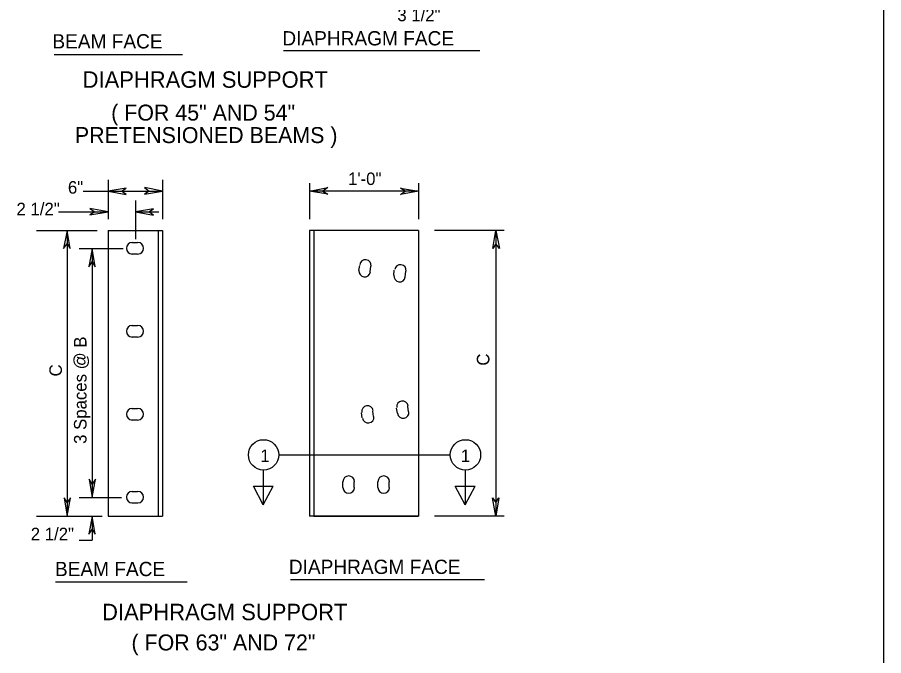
# Model space of a CAD drawing. Extents: x 499999.87 to 500002.82, y 499999.96 to 500001.79.
# Drawn here: x 500002.126 to 500002.783, y 500000.565 to 500001.05 of the extents above; entities that cross this region are included whole.
import ezdxf

# ---------------------------------------------------------------- set-up
doc = ezdxf.new("R2010")
doc.units = 0
doc.layers.add('1', color=7, linetype='Continuous')

msp = doc.modelspace()

# ---------------------------------------------------------------- linework, layer by layer
at = {"layer": '1'}
for p, q in [((500002.78314, 500000), (500002.78314, 500001.75)), ((500002.78314, 500000), (500002.78314, 500001.75)), ((500002.15354, 500001.02165), (500002.25098, 500001.02165)), ((500002.32776, 500001.02461), (500002.47671, 500001.02461)), ((500002.19455, 500000.92651), (500002.19455, 500000.89665)), ((500002.23589, 500000.92651), (500002.23589, 500000.89665)), ((500002.34744, 500000.92388), (500002.34744, 500000.89665)), ((500002.43012, 500000.92388), (500002.43012, 500000.89665)), ((500002.17552, 500000.91798), (500002.23589, 500000.91798)), ((500002.43012, 500000.91798), (500002.34744, 500000.91798)), ((500002.21522, 500000.91076), (500002.21522, 500000.88156)), ((500002.15682, 500000.90223), (500002.19455, 500000.90223)), ((500002.21522, 500000.90223), (500002.23294, 500000.90223)), ((500002.14009, 500000.88812), (500002.18635, 500000.88812)), ((500002.16339, 500000.88812), (500002.16339, 500000.67126)), ((500002.19455, 500000.88812), (500002.23589, 500000.88812)), ((500002.19455, 500000.88812), (500002.19455, 500000.67126)), ((500002.23261, 500000.88812), (500002.23261, 500000.67126)), ((500002.23589, 500000.88812), (500002.23589, 500000.67126)), ((500002.43012, 500000.88812), (500002.34744, 500000.88812)), ((500002.34744, 500000.88812), (500002.34744, 500000.67126)), ((500002.35072, 500000.88812), (500002.35072, 500000.67126)), ((500002.43012, 500000.88812), (500002.43012, 500000.67126)), ((500002.49508, 500000.88812), (500002.44226, 500000.88812)), ((500002.48885, 500000.88812), (500002.48885, 500000.67126)), ((500002.21686, 500000.87861), (500002.2126, 500000.87861)), ((500002.17257, 500000.87434), (500002.20604, 500000.87434)), ((500002.18241, 500000.87434), (500002.18241, 500000.68537)), ((500002.21686, 500000.87008), (500002.2126, 500000.87008)), ((500002.38484, 500000.85761), (500002.3855, 500000.86155)), ((500002.39337, 500000.85663), (500002.39403, 500000.86089)), ((500002.41142, 500000.854), (500002.41175, 500000.85794)), ((500002.41995, 500000.85269), (500002.4206, 500000.85728)), ((500002.21686, 500000.81562), (500002.2126, 500000.81562)), ((500002.21686, 500000.80709), (500002.2126, 500000.80709)), ((500002.21686, 500000.75262), (500002.2126, 500000.75262)), ((500002.396, 500000.74672), (500002.39534, 500000.75098)), ((500002.41404, 500000.74934), (500002.41339, 500000.75328)), ((500002.42257, 500000.75033), (500002.42192, 500000.75459)), ((500002.21686, 500000.74409), (500002.2126, 500000.74409)), ((500002.38747, 500000.74573), (500002.38681, 500000.74967)), ((500002.45407, 500000.71752), (500002.32382, 500000.71752)), ((500002.31234, 500000.70604), (500002.31234, 500000.67979)), ((500002.46555, 500000.70604), (500002.46555, 500000.67979)), ((500002.31234, 500000.67979), (500002.30479, 500000.6939)), ((500002.30479, 500000.6939), (500002.31988, 500000.6939)), ((500002.31234, 500000.67979), (500002.31988, 500000.6939)), ((500002.3727, 500000.69291), (500002.3727, 500000.69718)), ((500002.38123, 500000.69291), (500002.38123, 500000.69718)), ((500002.39928, 500000.69291), (500002.39928, 500000.69718)), ((500002.40781, 500000.69291), (500002.40781, 500000.69718)), ((500002.46555, 500000.67979), (500002.45801, 500000.6939)), ((500002.45801, 500000.6939), (500002.4731, 500000.6939)), ((500002.46555, 500000.67979), (500002.4731, 500000.6939)), ((500002.17257, 500000.68537), (500002.20472, 500000.68537)), ((500002.21686, 500000.68963), (500002.2126, 500000.68963)), ((500002.21686, 500000.6811), (500002.2126, 500000.6811)), ((500002.14009, 500000.67126), (500002.18996, 500000.67126)), ((500002.18241, 500000.67126), (500002.18241, 500000.65289)), ((500002.19455, 500000.67126), (500002.23589, 500000.67126)), ((500002.43012, 500000.67126), (500002.34744, 500000.67126)), ((500002.35072, 500000.67126), (500002.43012, 500000.67126)), ((500002.49508, 500000.67126), (500002.44226, 500000.67126)), ((500002.17257, 500000.65289), (500002.18241, 500000.65289)), ((500002.15453, 500000.62139), (500002.25459, 500000.62139)), ((500002.33301, 500000.62303), (500002.48031, 500000.62303))]:
    msp.add_line(p, q, dxfattribs=at)
for points in [[(500002.19455, 500000.91798), (500002.20833, 500000.91535), (500002.20472, 500000.91798), (500002.20833, 500000.92028)], [(500002.23589, 500000.91798), (500002.22211, 500000.9206), (500002.22572, 500000.91798), (500002.22211, 500000.91568)], [(500002.34744, 500000.91798), (500002.36122, 500000.9206), (500002.35761, 500000.91798), (500002.36122, 500000.91568)], [(500002.43012, 500000.91798), (500002.41634, 500000.91535), (500002.41995, 500000.91798), (500002.41634, 500000.92028)], [(500002.19455, 500000.90223), (500002.18077, 500000.90486), (500002.18438, 500000.90223), (500002.18077, 500000.89993)], [(500002.21522, 500000.90223), (500002.229, 500000.89961), (500002.22539, 500000.90223), (500002.229, 500000.90453)], [(500002.16339, 500000.88812), (500002.16076, 500000.87434), (500002.16339, 500000.87795), (500002.16568, 500000.87434)], [(500002.16339, 500000.88812), (500002.16076, 500000.87434), (500002.16339, 500000.87795), (500002.16568, 500000.87434)], [(500002.48885, 500000.88812), (500002.49147, 500000.87434), (500002.48885, 500000.87795), (500002.48655, 500000.87434)], [(500002.18241, 500000.87434), (500002.17979, 500000.86056), (500002.18241, 500000.86417), (500002.18471, 500000.86056)], [(500002.18241, 500000.68537), (500002.18504, 500000.69915), (500002.18241, 500000.69554), (500002.18012, 500000.69915)], [(500002.16339, 500000.67126), (500002.16601, 500000.68504), (500002.16339, 500000.68143), (500002.16109, 500000.68504)], [(500002.48885, 500000.67126), (500002.48622, 500000.68504), (500002.48885, 500000.68143), (500002.49114, 500000.68504)], [(500002.18241, 500000.67126), (500002.17979, 500000.65748), (500002.18241, 500000.66109), (500002.18471, 500000.65748)]]:
    msp.add_lwpolyline(points, close=True, dxfattribs=at)
for centre in [(500002.31252, 500000.7177), (500002.46573, 500000.7177)]:
    msp.add_circle(centre, 0.01154, dxfattribs=at)
for centre, start, end in [((500002.21278, 500000.87452), 90, 270), ((500002.21715, 500000.87452), 270, 90), ((500002.38982, 500000.86148), 352.12889, 172.12889), ((500002.41638, 500000.85774), 352.12889, 172.12889), ((500002.38922, 500000.85715), 172.12889, 352.12889), ((500002.41578, 500000.85341), 172.12889, 352.12889), ((500002.21278, 500000.81153), 90, 270), ((500002.21715, 500000.81153), 270, 90), ((500002.4179, 500000.7542), 7.87111, 187.87111), ((500002.21278, 500000.74854), 90, 270), ((500002.21715, 500000.74854), 270, 90), ((500002.39133, 500000.75059), 7.87111, 187.87111), ((500002.4185, 500000.74986), 187.87111, 7.87111), ((500002.39193, 500000.74626), 187.87111, 7.87111), ((500002.37715, 500000.69736), 0, 180), ((500002.40372, 500000.69736), 0, 180), ((500002.37715, 500000.69298), 180, 0), ((500002.40372, 500000.69298), 180, 0), ((500002.21278, 500000.68554), 90, 270), ((500002.21715, 500000.68554), 270, 90)]:
    msp.add_arc(centre, 0.00437, start, end, dxfattribs=at)

# ---------------------------------------------------------------- texts
for s, height, p in [('3 1/2"', 0.009514, (500002.41404, 500001.04692)), ('DIAPHRAGM FACE', 0.0108268, (500002.32677, 500001.02854)), ('BEAM FACE', 0.010827, (500002.15223, 500001.02625)), ('DIAPHRAGM SUPPORT', 0.0124665, (500002.1752, 500000.99639)), ('( FOR 45" AND 54"', 0.0121398, (500002.19685, 500000.97146)), ('PRETENSIONED BEAMS )', 0.0121398, (500002.16929, 500000.9544)), ('1\'-0"', 0.009514, (500002.37664, 500000.92257)), ('6"', 0.009514, (500002.16404, 500000.91601)), ('2 1/2"', 0.009514, (500002.125, 500000.89961)), ('1', 0.00951, (500002.31004, 500000.71227)), ('1', 0.00951, (500002.46227, 500000.71227)), ('2 1/2"', 0.009514, (500002.13583, 500000.65289)), ('DIAPHRAGM FACE', 0.0108268, (500002.33169, 500000.6273)), ('BEAM FACE', 0.010827, (500002.1542, 500000.62566)), ('DIAPHRAGM SUPPORT', 0.0124665, (500002.18996, 500000.59219)), ('( FOR 63" AND 72"', 0.0121398, (500002.21227, 500000.56923))]:
    msp.add_text(s, height=height, dxfattribs=at).set_placement(p)
for s, height, p in [('3 Spaces @ B', 0.0095138, (500002.17815, 500000.72605)), ('C', 0.00951, (500002.48392, 500000.78543)), ('C', 0.00951, (500002.15945, 500000.77723))]:
    msp.add_text(s, height=height, rotation=90, dxfattribs=at).set_placement(p)

doc.saveas('drawing.dxf')
